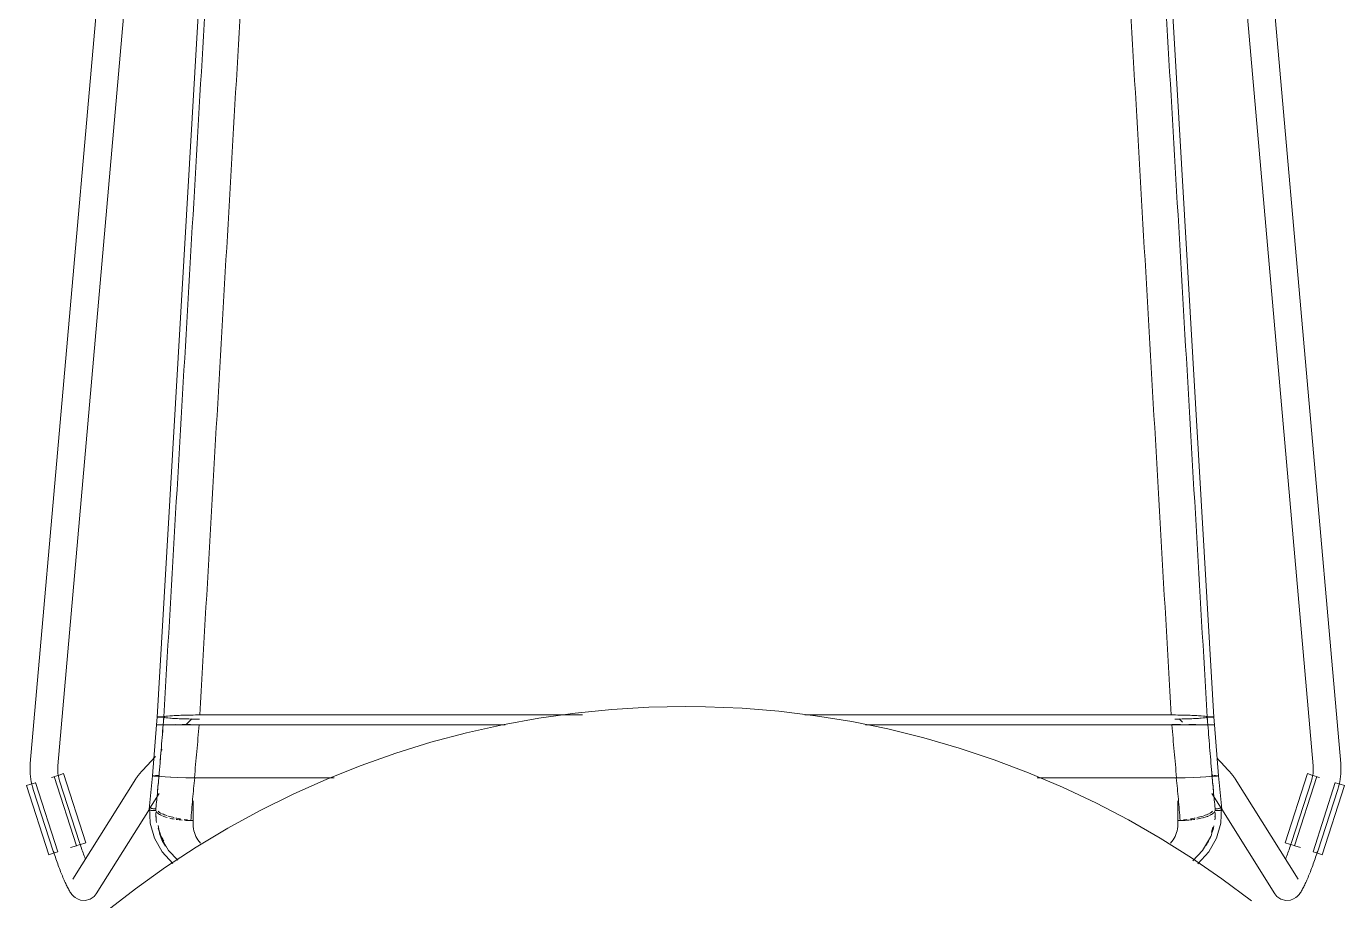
# Model space of a CAD drawing. Header units: millimetres. Extents: x 79795 to 317870, y -36033 to 97293.
# Drawn here: x 227367 to 227939, y 18697 to 19076 of the extents above; entities that cross this region are included whole.
import ezdxf

# ---------------------------------------------------------------- set-up
doc = ezdxf.new("R2010")
doc.units = ezdxf.units.MM
doc.header["$MEASUREMENT"] = 0
doc.layers.add('I-FURN', color=8, linetype='CONTINUOUS', lineweight=9)

msp = doc.modelspace()

# ---------------------------------------------------------------- linework, layer by layer
at = {"layer": 'I-FURN'}
for p, q in [((227407.52, 19199.52), (227368.58, 18756.2)), ((227937.68, 18756.2), (227898.73, 19199.52)), ((227380.53, 18755.15), (227417.81, 19179.5)), ((227888.43, 19179.65), (227925.72, 18755.15)), ((227423.72, 18776.32), (227443.01, 19108.23)), ((227882.53, 18776.32), (227863.24, 19108.23)), ((227621.16, 18779.63), (227605.24, 18778.04)), ((227637.13, 18780.59), (227621.16, 18779.63)), ((227653.13, 18780.91), (227637.13, 18780.59)), ((227661.76, 18780.82), (227653.13, 18780.91)), ((227677.75, 18780.16), (227661.76, 18780.82)), ((227693.69, 18778.85), (227677.75, 18780.16)), ((227423.72, 18776.32), (227423.45, 18772.96)), ((227423.79, 18776.35), (227423.72, 18776.32)), ((227423.72, 18776.32), (227423.79, 18776.3)), ((227423.97, 18776.38), (227423.79, 18776.35)), ((227423.79, 18776.3), (227423.98, 18776.27)), ((227424.27, 18776.4), (227423.97, 18776.38)), ((227423.98, 18776.27), (227424.27, 18776.25)), ((227424.65, 18776.42), (227424.27, 18776.4)), ((227424.27, 18776.25), (227424.66, 18776.23)), ((227425.1, 18776.43), (227424.65, 18776.42)), ((227424.66, 18776.23), (227425.11, 18776.22)), ((227425.59, 18776.43), (227425.1, 18776.43)), ((227425.11, 18776.22), (227425.6, 18776.21)), ((227426.09, 18776.43), (227425.59, 18776.43)), ((227425.6, 18776.21), (227426.09, 18776.22)), ((227426.56, 18776.42), (227426.09, 18776.43)), ((227426.09, 18776.22), (227426.56, 18776.22)), ((227427.44, 18776.63), (227426.56, 18776.42)), ((227426.56, 18776.22), (227427.46, 18776.01)), ((227429.19, 18776.83), (227427.44, 18776.63)), ((227427.46, 18776.01), (227429.22, 18775.82)), ((227431.7, 18776.99), (227429.19, 18776.83)), ((227429.22, 18775.82), (227431.71, 18775.66)), ((227434.83, 18777.11), (227431.7, 18776.99)), ((227431.71, 18775.66), (227434.83, 18775.54)), ((227438.39, 18777.19), (227434.83, 18777.11)), ((227434.83, 18775.54), (227438.38, 18775.46)), ((227438.69, 18775.58), (227436.11, 18772.91)), ((227438.38, 18775.46), (227442.06, 18775.43)), ((227442.17, 18777.22), (227438.39, 18777.19)), ((227608.45, 18777.22), (227442.17, 18777.22)), ((227442.17, 18777.22), (227608.45, 18777.22)), ((227589.4, 18775.8), (227573.66, 18772.94)), ((227605.24, 18778.04), (227589.4, 18775.8)), ((227709.57, 18776.91), (227693.69, 18778.85)), ((227864.08, 18777.22), (227704.98, 18777.22)), ((227704.98, 18777.22), (227864.08, 18777.22)), ((227725.36, 18774.34), (227709.57, 18776.91)), ((227741.04, 18771.13), (227725.36, 18774.34)), ((227867.86, 18777.19), (227864.08, 18777.22)), ((227865.62, 18775.43), (227867.87, 18775.46)), ((227869.04, 18774.05), (227867.57, 18775.58)), ((227871.43, 18777.11), (227867.86, 18777.19)), ((227867.87, 18775.46), (227871.42, 18775.54)), ((227871.42, 18775.54), (227874.54, 18775.66)), ((227874.56, 18776.99), (227871.43, 18777.11)), ((227874.54, 18775.66), (227877.04, 18775.82)), ((227877.06, 18776.83), (227874.56, 18776.99)), ((227877.04, 18775.82), (227878.79, 18776.01)), ((227878.81, 18776.63), (227877.06, 18776.83)), ((227878.79, 18776.01), (227879.69, 18776.22)), ((227879.7, 18776.42), (227878.81, 18776.63)), ((227879.69, 18776.22), (227880.16, 18776.22)), ((227880.17, 18776.43), (227879.7, 18776.42)), ((227880.16, 18776.22), (227880.65, 18776.21)), ((227880.66, 18776.43), (227880.17, 18776.43)), ((227880.65, 18776.21), (227881.14, 18776.22)), ((227881.15, 18776.43), (227880.66, 18776.43)), ((227881.14, 18776.22), (227881.6, 18776.23)), ((227881.6, 18776.42), (227881.15, 18776.43)), ((227881.99, 18776.4), (227881.6, 18776.42)), ((227881.6, 18776.23), (227881.98, 18776.25)), ((227881.98, 18776.25), (227882.27, 18776.27)), ((227882.28, 18776.38), (227881.99, 18776.4)), ((227882.27, 18776.27), (227882.46, 18776.3)), ((227882.47, 18776.35), (227882.28, 18776.38)), ((227882.46, 18776.3), (227882.53, 18776.32)), ((227882.53, 18776.32), (227882.47, 18776.35)), ((227882.54, 18776.32), (227882.8, 18772.96)), ((227421.62, 18750.76), (227423.45, 18772.96)), ((227423.45, 18772.96), (227423.52, 18772.97)), ((227423.51, 18772.97), (227423.45, 18772.96)), ((227423.52, 18772.96), (227423.45, 18772.96)), ((227423.45, 18772.96), (227423.51, 18772.96)), ((227423.7, 18772.97), (227423.51, 18772.97)), ((227423.51, 18772.96), (227423.7, 18772.96)), ((227423.52, 18772.97), (227423.71, 18772.97)), ((227423.7, 18772.96), (227423.52, 18772.96)), ((227424, 18772.97), (227423.7, 18772.97)), ((227424, 18772.96), (227423.7, 18772.96)), ((227423.7, 18772.96), (227423.99, 18772.96)), ((227423.71, 18772.97), (227424, 18772.97)), ((227423.99, 18772.96), (227424.37, 18772.96)), ((227424, 18772.97), (227424.38, 18772.97)), ((227424.38, 18772.97), (227424, 18772.97)), ((227424.38, 18772.96), (227424, 18772.96)), ((227424.37, 18772.96), (227424.83, 18772.96)), ((227424.38, 18772.97), (227424.84, 18772.97)), ((227424.83, 18772.97), (227424.38, 18772.97)), ((227424.83, 18772.96), (227424.38, 18772.96)), ((227425.32, 18772.97), (227424.83, 18772.97)), ((227425.32, 18772.96), (227424.83, 18772.96)), ((227424.83, 18772.96), (227425.32, 18772.96)), ((227424.84, 18772.97), (227425.33, 18772.97)), ((227425.82, 18772.97), (227425.32, 18772.97)), ((227425.82, 18772.96), (227425.32, 18772.96)), ((227425.32, 18772.96), (227425.81, 18772.96)), ((227425.33, 18772.97), (227425.82, 18772.97)), ((227425.81, 18772.96), (227426.28, 18772.96)), ((227425.82, 18772.97), (227426.29, 18772.97)), ((227426.29, 18772.97), (227425.82, 18772.97)), ((227426.29, 18772.96), (227425.82, 18772.96)), ((227426.28, 18772.96), (227427.17, 18772.94)), ((227427.17, 18772.94), (227426.29, 18772.96)), ((227428.92, 18772.93), (227427.17, 18772.94)), ((227427.17, 18772.94), (227428.92, 18772.93)), ((227427.19, 18772.99), (227428.94, 18773)), ((227428.94, 18773), (227427.19, 18772.99)), ((227431.42, 18772.92), (227428.92, 18772.93)), ((227428.92, 18772.93), (227431.42, 18772.92)), ((227428.94, 18773), (227431.44, 18773.01)), ((227431.44, 18773.01), (227428.94, 18773)), ((227431.42, 18772.92), (227434.55, 18772.91)), ((227434.55, 18772.91), (227431.43, 18772.92)), ((227434.55, 18772.91), (227438.12, 18772.9)), ((227434.56, 18773.02), (227438.12, 18773.03)), ((227438.12, 18773.03), (227434.56, 18773.02)), ((227438.12, 18772.9), (227434.56, 18772.91)), ((227441.91, 18772.9), (227438.12, 18772.9)), ((227438.12, 18772.9), (227441.91, 18772.9)), ((227574.74, 18772.9), (227441.91, 18772.9)), ((227441.91, 18772.9), (227574.74, 18772.9)), ((227558.05, 18769.45), (227542.58, 18765.34)), ((227573.66, 18772.94), (227558.05, 18769.45)), ((227864.34, 18772.9), (227731.35, 18772.9)), ((227731.35, 18772.9), (227864.34, 18772.9)), ((227756.57, 18767.31), (227741.04, 18771.13)), ((227868.13, 18772.9), (227864.34, 18772.9)), ((227864.34, 18772.9), (227868.13, 18772.9)), ((227864.35, 18773.03), (227868.13, 18773.03)), ((227868.13, 18773.03), (227864.35, 18773.03)), ((227871.69, 18772.91), (227868.13, 18772.9)), ((227868.13, 18772.9), (227871.7, 18772.91)), ((227871.69, 18773.02), (227874.81, 18773.01)), ((227874.82, 18773.01), (227871.69, 18773.02)), ((227874.83, 18772.92), (227871.7, 18772.91)), ((227871.7, 18772.91), (227874.83, 18772.92)), ((227874.81, 18773.01), (227877.31, 18773)), ((227877.32, 18773), (227874.82, 18773.01)), ((227877.33, 18772.93), (227874.83, 18772.92)), ((227874.83, 18772.92), (227877.33, 18772.93)), ((227877.31, 18773), (227879.06, 18772.99)), ((227879.07, 18772.99), (227877.32, 18773)), ((227879.08, 18772.94), (227877.33, 18772.93)), ((227877.33, 18772.93), (227879.08, 18772.94)), ((227879.97, 18772.96), (227879.08, 18772.94)), ((227879.08, 18772.94), (227879.97, 18772.96)), ((227879.96, 18772.97), (227880.43, 18772.97)), ((227880.43, 18772.97), (227879.96, 18772.97)), ((227880.44, 18772.96), (227879.97, 18772.96)), ((227879.97, 18772.96), (227880.44, 18772.96)), ((227880.43, 18772.97), (227880.93, 18772.97)), ((227880.93, 18772.97), (227880.43, 18772.97)), ((227880.93, 18772.96), (227880.44, 18772.96)), ((227880.44, 18772.96), (227880.94, 18772.96)), ((227880.93, 18772.97), (227881.42, 18772.97)), ((227881.42, 18772.97), (227880.93, 18772.97)), ((227881.42, 18772.96), (227880.93, 18772.96)), ((227880.94, 18772.96), (227881.43, 18772.96)), ((227881.42, 18772.97), (227881.87, 18772.97)), ((227881.87, 18772.97), (227881.42, 18772.97)), ((227881.87, 18772.96), (227881.42, 18772.96)), ((227881.43, 18772.96), (227881.88, 18772.96)), ((227881.87, 18772.97), (227882.25, 18772.97)), ((227882.26, 18772.97), (227881.87, 18772.97)), ((227882.26, 18772.96), (227881.87, 18772.96)), ((227881.88, 18772.96), (227882.26, 18772.96)), ((227882.55, 18772.96), (227882.26, 18772.96)), ((227882.26, 18772.96), (227882.55, 18772.96)), ((227882.74, 18772.97), (227882.8, 18772.96)), ((227882.81, 18772.96), (227882.74, 18772.97)), ((227882.8, 18772.96), (227882.74, 18772.96)), ((227882.74, 18772.96), (227882.81, 18772.96)), ((227884.63, 18750.76), (227882.81, 18772.96)), ((227425.35, 18761.72), (227425.83, 18762.23)), ((227542.58, 18765.34), (227527.3, 18760.61)), ((227771.94, 18762.86), (227756.57, 18767.31)), ((227787.12, 18757.8), (227771.94, 18762.86)), ((227368.57, 18756.2), (227368.5, 18755.06)), ((227419.58, 18755.58), (227419.98, 18756.01)), ((227419.98, 18756.01), (227420.38, 18756.44)), ((227420.38, 18756.44), (227420.79, 18756.89)), ((227420.79, 18756.89), (227421.22, 18757.34)), ((227421.22, 18757.34), (227421.65, 18757.8)), ((227421.65, 18757.8), (227422.09, 18758.27)), ((227422.09, 18758.27), (227422.54, 18758.75)), ((227422.54, 18758.75), (227422.99, 18759.24)), ((227527.3, 18760.61), (227512.22, 18755.27)), ((227802.09, 18752.14), (227787.12, 18757.8)), ((227884.6, 18757.8), (227884.16, 18758.27)), ((227885.04, 18757.34), (227884.6, 18757.8)), ((227885.46, 18756.89), (227885.04, 18757.34)), ((227885.87, 18756.44), (227885.46, 18756.89)), ((227886.28, 18756.01), (227885.87, 18756.44)), ((227886.67, 18755.58), (227886.28, 18756.01)), ((227937.68, 18756.15), (227937.68, 18756.2)), ((227937.76, 18755.01), (227937.68, 18756.15)), ((227368.5, 18755.06), (227368.47, 18753.92)), ((227368.47, 18753.92), (227368.48, 18752.78)), ((227368.48, 18752.78), (227368.54, 18751.64)), ((227368.54, 18751.64), (227368.65, 18750.5)), ((227368.65, 18750.5), (227368.8, 18749.37)), ((227377.71, 18750.02), (227378.88, 18750.4)), ((227378.97, 18750.43), (227388.66, 18720.42)), ((227379.09, 18750.47), (227381.06, 18751.1)), ((227380.47, 18753.8), (227380.48, 18754.47)), ((227380.47, 18753.14), (227380.47, 18753.8)), ((227380.51, 18752.48), (227380.47, 18753.14)), ((227380.48, 18754.47), (227380.53, 18755.13)), ((227380.57, 18751.82), (227380.51, 18752.48)), ((227380.53, 18755.13), (227380.53, 18755.15)), ((227380.66, 18751.17), (227380.57, 18751.82)), ((227380.77, 18750.51), (227380.66, 18751.17)), ((227380.92, 18749.87), (227380.77, 18750.51)), ((227381.06, 18751.1), (227383.02, 18751.73)), ((227392.71, 18721.73), (227383.02, 18751.73)), ((227414.77, 18750.08), (227414.94, 18750.31)), ((227414.94, 18750.31), (227415.11, 18750.53)), ((227415.11, 18750.53), (227415.29, 18750.75)), ((227415.29, 18750.75), (227415.48, 18750.98)), ((227415.48, 18750.98), (227415.69, 18751.22)), ((227415.69, 18751.22), (227415.9, 18751.48)), ((227415.9, 18751.48), (227416.13, 18751.74)), ((227416.13, 18751.74), (227416.37, 18752.02)), ((227416.37, 18752.02), (227416.63, 18752.32)), ((227416.63, 18752.32), (227416.9, 18752.62)), ((227416.9, 18752.62), (227417.19, 18752.95)), ((227417.19, 18752.95), (227417.49, 18753.28)), ((227417.49, 18753.28), (227417.81, 18753.64)), ((227417.81, 18753.64), (227418.14, 18754)), ((227418.14, 18754), (227418.48, 18754.38)), ((227418.48, 18754.38), (227418.84, 18754.77)), ((227418.84, 18754.77), (227419.2, 18755.17)), ((227419.2, 18755.17), (227419.58, 18755.58)), ((227420.2, 18736.27), (227421.62, 18750.76)), ((227421.68, 18750.79), (227421.62, 18750.76)), ((227421.62, 18750.76), (227421.69, 18750.79)), ((227421.62, 18750.76), (227421.69, 18750.74)), ((227421.69, 18750.74), (227421.62, 18750.76)), ((227421.87, 18750.81), (227421.68, 18750.79)), ((227421.69, 18750.79), (227421.87, 18750.81)), ((227421.69, 18750.74), (227421.88, 18750.71)), ((227422.16, 18750.84), (227421.87, 18750.81)), ((227421.87, 18750.81), (227422.17, 18750.83)), ((227421.88, 18750.71), (227422.17, 18750.69)), ((227422.18, 18750.69), (227421.88, 18750.71)), ((227422.17, 18750.69), (227422.56, 18750.68)), ((227422.56, 18750.68), (227422.18, 18750.69)), ((227423, 18750.86), (227422.54, 18750.85)), ((227422.55, 18750.85), (227423, 18750.86)), ((227422.56, 18750.68), (227423.01, 18750.66)), ((227423.01, 18750.66), (227422.56, 18750.68)), ((227423.49, 18750.87), (227423, 18750.86)), ((227423, 18750.86), (227423.49, 18750.87)), ((227423.51, 18750.66), (227423.01, 18750.66)), ((227423.01, 18750.66), (227423.5, 18750.66)), ((227423.98, 18750.86), (227423.49, 18750.87)), ((227423.49, 18750.87), (227423.99, 18750.86)), ((227423.5, 18750.66), (227424, 18750.66)), ((227424, 18750.66), (227423.51, 18750.66)), ((227424.46, 18750.86), (227423.98, 18750.86)), ((227423.99, 18750.86), (227424.46, 18750.86)), ((227424, 18750.66), (227424.47, 18750.67)), ((227424.47, 18750.67), (227424, 18750.66)), ((227424.47, 18750.67), (227425.36, 18750.48)), ((227425.36, 18750.48), (227424.47, 18750.67)), ((227425.36, 18750.48), (227427.1, 18750.3)), ((227427.08, 18750.3), (227425.36, 18750.48)), ((227429.53, 18750.15), (227427.09, 18750.3)), ((227427.1, 18750.3), (227429.57, 18750.15)), ((227512.22, 18755.27), (227497.36, 18749.34)), ((227816.81, 18745.89), (227802.09, 18752.14)), ((227876.68, 18750.15), (227879.16, 18750.3)), ((227879.16, 18750.3), (227876.72, 18750.15)), ((227879.16, 18750.3), (227880.89, 18750.48)), ((227880.89, 18750.48), (227879.18, 18750.3)), ((227880.89, 18750.48), (227881.78, 18750.67)), ((227881.78, 18750.67), (227880.9, 18750.48)), ((227881.78, 18750.67), (227882.26, 18750.66)), ((227882.25, 18750.66), (227881.78, 18750.67)), ((227881.79, 18750.86), (227882.27, 18750.86)), ((227882.27, 18750.86), (227881.8, 18750.86)), ((227882.75, 18750.66), (227882.25, 18750.66)), ((227882.26, 18750.66), (227882.75, 18750.66)), ((227883.24, 18750.66), (227882.75, 18750.66)), ((227882.75, 18750.66), (227883.24, 18750.66)), ((227882.76, 18750.87), (227883.25, 18750.86)), ((227883.26, 18750.86), (227882.77, 18750.87)), ((227883.24, 18750.66), (227883.7, 18750.68)), ((227883.69, 18750.68), (227883.24, 18750.66)), ((227883.25, 18750.86), (227883.71, 18750.85)), ((227883.71, 18750.85), (227883.26, 18750.86)), ((227884.08, 18750.69), (227883.69, 18750.68)), ((227883.7, 18750.68), (227884.08, 18750.69)), ((227884.09, 18750.84), (227883.71, 18750.85)), ((227883.71, 18750.85), (227884.09, 18750.83)), ((227884.08, 18750.69), (227884.38, 18750.71)), ((227884.37, 18750.71), (227884.08, 18750.69)), ((227884.38, 18750.81), (227884.09, 18750.84)), ((227884.09, 18750.83), (227884.38, 18750.81)), ((227884.57, 18750.79), (227884.38, 18750.81)), ((227884.38, 18750.81), (227884.57, 18750.79)), ((227884.38, 18750.71), (227884.57, 18750.74)), ((227884.63, 18750.76), (227884.56, 18750.74)), ((227884.63, 18750.76), (227884.57, 18750.79)), ((227884.57, 18750.79), (227884.63, 18750.76)), ((227884.57, 18750.74), (227884.63, 18750.76)), ((227886.06, 18736.27), (227884.63, 18750.76)), ((227887.05, 18755.17), (227886.67, 18755.58)), ((227887.42, 18754.77), (227887.05, 18755.17)), ((227887.77, 18754.38), (227887.42, 18754.77)), ((227888.12, 18754), (227887.77, 18754.38)), ((227888.44, 18753.64), (227888.12, 18754)), ((227888.76, 18753.28), (227888.44, 18753.64)), ((227889.06, 18752.95), (227888.76, 18753.28)), ((227889.35, 18752.62), (227889.06, 18752.95)), ((227889.62, 18752.32), (227889.35, 18752.62)), ((227889.88, 18752.02), (227889.62, 18752.32)), ((227890.12, 18751.74), (227889.88, 18752.02)), ((227890.35, 18751.48), (227890.12, 18751.74)), ((227890.57, 18751.22), (227890.35, 18751.48)), ((227890.77, 18750.98), (227890.57, 18751.22)), ((227890.96, 18750.75), (227890.77, 18750.98)), ((227891.14, 18750.53), (227890.96, 18750.75)), ((227891.31, 18750.31), (227891.14, 18750.53)), ((227891.48, 18750.08), (227891.31, 18750.31)), ((227923.24, 18751.73), (227913.55, 18721.73)), ((227917.59, 18720.42), (227927.28, 18750.43)), ((227923.24, 18751.73), (227925.19, 18751.1)), ((227925.19, 18751.1), (227927.16, 18750.47)), ((227925.48, 18750.54), (227925.34, 18749.89)), ((227925.6, 18751.19), (227925.48, 18750.54)), ((227925.68, 18751.84), (227925.6, 18751.19)), ((227925.74, 18752.5), (227925.68, 18751.84)), ((227925.72, 18755.15), (227925.77, 18754.49)), ((227925.78, 18753.17), (227925.74, 18752.5)), ((227925.77, 18754.49), (227925.79, 18753.83)), ((227925.79, 18753.83), (227925.78, 18753.17)), ((227927.38, 18750.4), (227928.54, 18750.02)), ((227937.45, 18749.32), (227937.6, 18750.45)), ((227937.6, 18750.45), (227937.71, 18751.59)), ((227937.71, 18751.59), (227937.77, 18752.73)), ((227937.79, 18753.87), (227937.76, 18755.01)), ((227937.77, 18752.73), (227937.79, 18753.87)), ((227366.86, 18746.52), (227368.81, 18747.15)), ((227376.55, 18716.51), (227366.86, 18746.52)), ((227368.8, 18749.37), (227368.99, 18748.24)), ((227368.81, 18747.15), (227370.79, 18747.78)), ((227368.99, 18748.24), (227369.23, 18747.13)), ((227369.23, 18747.13), (227369.52, 18746.02)), ((227369.52, 18746.02), (227369.85, 18744.93)), ((227369.85, 18744.93), (227369.86, 18744.88)), ((227369.86, 18744.88), (227378.57, 18718.07)), ((227380.59, 18717.82), (227370.9, 18747.82)), ((227381.08, 18749.22), (227380.92, 18749.87)), ((227381.27, 18748.59), (227381.08, 18749.22)), ((227389.99, 18721.77), (227381.27, 18748.59)), ((227414.37, 18749.5), (227387.06, 18705.91)), ((227414.37, 18749.5), (227414.58, 18749.82)), ((227414.58, 18749.82), (227414.77, 18750.08)), ((227429.57, 18750.15), (227432.67, 18750.03)), ((227432.61, 18750.04), (227429.57, 18750.15)), ((227432.67, 18750.03), (227436.11, 18749.96)), ((227436.11, 18749.96), (227432.67, 18750.03)), ((227439.85, 18749.93), (227436.2, 18749.96)), ((227436.21, 18749.96), (227439.97, 18749.93)), ((227439.97, 18749.93), (227500.52, 18749.93)), ((227500.52, 18749.93), (227439.97, 18749.93)), ((227497.36, 18749.34), (227482.75, 18742.81)), ((227805.8, 18749.93), (227866.28, 18749.93)), ((227866.28, 18749.93), (227805.8, 18749.93)), ((227831.28, 18739.05), (227816.81, 18745.89)), ((227866.28, 18749.93), (227870.05, 18749.96)), ((227870.05, 18749.96), (227866.41, 18749.93)), ((227870.14, 18749.96), (227873.58, 18750.03)), ((227873.58, 18750.03), (227870.14, 18749.96)), ((227873.58, 18750.03), (227876.68, 18750.15)), ((227876.68, 18750.15), (227873.65, 18750.04)), ((227891.67, 18749.82), (227891.48, 18750.08)), ((227891.88, 18749.5), (227891.67, 18749.82)), ((227919.19, 18705.91), (227891.88, 18749.5)), ((227924.98, 18748.59), (227916.27, 18721.77)), ((227924.99, 18748.61), (227924.98, 18748.59)), ((227925.18, 18749.25), (227924.99, 18748.61)), ((227925.34, 18749.89), (227925.18, 18749.25)), ((227935.35, 18747.82), (227925.66, 18717.82)), ((227927.68, 18718.07), (227936.39, 18744.88)), ((227939.39, 18746.52), (227929.7, 18716.51)), ((227935.47, 18747.78), (227937.44, 18747.15)), ((227936.39, 18744.88), (227936.72, 18745.97)), ((227936.72, 18745.97), (227937.01, 18747.08)), ((227937.01, 18747.08), (227937.25, 18748.19)), ((227937.25, 18748.19), (227937.45, 18749.32)), ((227937.44, 18747.15), (227939.39, 18746.52)), ((227420.5, 18736.68), (227424.54, 18743.13)), ((227439.26, 18739.89), (227439.26, 18730.14)), ((227482.75, 18742.81), (227468.41, 18735.71)), ((227845.46, 18731.64), (227831.28, 18739.05)), ((227866.99, 18730.14), (227866.99, 18739.89)), ((227881.71, 18743.13), (227885.75, 18736.68)), ((227397.23, 18699.54), (227420.27, 18736.31)), ((227420.32, 18737.17), (227420.6, 18730.26)), ((227468.41, 18735.71), (227454.37, 18728.04)), ((227885.93, 18737.17), (227885.65, 18730.26)), ((227885.99, 18736.31), (227909.02, 18699.54)), ((227420.6, 18730.26), (227422.48, 18723.74)), ((227439.32, 18731.38), (227438.27, 18731.38)), ((227454.37, 18728.04), (227440.65, 18719.82)), ((227859.33, 18723.67), (227845.46, 18731.64)), ((227867.98, 18731.38), (227866.94, 18731.38)), ((227885.65, 18730.26), (227883.77, 18723.74)), ((227390.09, 18721.44), (227389.99, 18721.77)), ((227392.71, 18721.73), (227391.86, 18721.45)), ((227422.48, 18723.74), (227425.87, 18717.73)), ((227425.19, 18724.14), (227428.55, 18718.31)), ((227872.87, 18715.15), (227859.33, 18723.67)), ((227881.07, 18724.14), (227877.7, 18718.31)), ((227883.77, 18723.74), (227880.38, 18717.73)), ((227915.5, 18721.1), (227913.55, 18721.73)), ((227916.16, 18721.44), (227916.27, 18721.77)), ((227378.5, 18717.14), (227376.55, 18716.51)), ((227380.48, 18717.78), (227378.5, 18717.14)), ((227378.72, 18717.61), (227378.57, 18718.07)), ((227378.97, 18716.87), (227378.72, 18717.61)), ((227379.21, 18716.13), (227378.97, 18716.87)), ((227379.46, 18715.4), (227379.21, 18716.13)), ((227386.09, 18719.59), (227388.57, 18720.39)), ((227390.75, 18721.1), (227388.78, 18720.46)), ((227390.32, 18720.75), (227390.09, 18721.44)), ((227390.55, 18720.06), (227390.32, 18720.75)), ((227390.78, 18719.38), (227390.55, 18720.06)), ((227391.76, 18721.42), (227390.75, 18721.1)), ((227391.02, 18718.7), (227390.78, 18719.38)), ((227391.25, 18718.03), (227391.02, 18718.7)), ((227391.49, 18717.36), (227391.25, 18718.03)), ((227391.72, 18716.7), (227391.49, 18717.36)), ((227391.96, 18716.06), (227391.72, 18716.7)), ((227392.19, 18715.42), (227391.96, 18716.06)), ((227425.87, 18717.73), (227430.47, 18712.73)), ((227440.65, 18719.82), (227427.27, 18711.05)), ((227428.55, 18718.31), (227432.58, 18714.09)), ((227877.7, 18718.31), (227873.4, 18713.8)), ((227880.38, 18717.73), (227875.64, 18712.58)), ((227914.06, 18715.42), (227914.29, 18716.06)), ((227914.29, 18716.06), (227914.53, 18716.7)), ((227914.53, 18716.7), (227914.76, 18717.36)), ((227914.76, 18717.36), (227915, 18718.03)), ((227915, 18718.03), (227915.23, 18718.7)), ((227915.23, 18718.7), (227915.47, 18719.38)), ((227915.47, 18719.38), (227915.7, 18720.06)), ((227917.47, 18720.46), (227915.5, 18721.1)), ((227915.7, 18720.06), (227915.93, 18720.75)), ((227915.93, 18720.75), (227916.16, 18721.44)), ((227917.69, 18720.39), (227920.17, 18719.59)), ((227927.75, 18717.14), (227925.78, 18717.78)), ((227926.79, 18715.4), (227927.04, 18716.13)), ((227927.04, 18716.13), (227927.29, 18716.87)), ((227927.29, 18716.87), (227927.53, 18717.61)), ((227927.53, 18717.61), (227927.68, 18718.07)), ((227929.7, 18716.51), (227927.75, 18717.14)), ((227379.71, 18714.67), (227379.46, 18715.4)), ((227379.97, 18713.95), (227379.71, 18714.67)), ((227380.22, 18713.23), (227379.97, 18713.95)), ((227380.47, 18712.53), (227380.22, 18713.23)), ((227380.73, 18711.83), (227380.47, 18712.53)), ((227380.98, 18711.14), (227380.73, 18711.83)), ((227381.24, 18710.46), (227380.98, 18711.14)), ((227381.49, 18709.8), (227381.24, 18710.46)), ((227392.43, 18714.8), (227392.19, 18715.42)), ((227427.27, 18711.05), (227414.25, 18701.75)), ((227886.06, 18706.09), (227872.87, 18715.15)), ((227913.82, 18714.8), (227914.06, 18715.42)), ((227924.76, 18709.8), (227925.01, 18710.46)), ((227925.01, 18710.46), (227925.27, 18711.14)), ((227925.27, 18711.14), (227925.52, 18711.83)), ((227925.52, 18711.83), (227925.78, 18712.53)), ((227925.78, 18712.53), (227926.03, 18713.23)), ((227926.03, 18713.23), (227926.29, 18713.95)), ((227926.29, 18713.95), (227926.54, 18714.67)), ((227926.54, 18714.67), (227926.79, 18715.4)), ((227381.75, 18709.14), (227381.49, 18709.8)), ((227382, 18708.5), (227381.75, 18709.14)), ((227382.25, 18707.88), (227382, 18708.5)), ((227382.5, 18707.27), (227382.25, 18707.88)), ((227382.74, 18706.67), (227382.5, 18707.27)), ((227382.99, 18706.09), (227382.74, 18706.67)), ((227383.23, 18705.53), (227382.99, 18706.09)), ((227383.47, 18704.99), (227383.23, 18705.53)), ((227383.71, 18704.46), (227383.47, 18704.99)), ((227898.88, 18696.52), (227886.06, 18706.09)), ((227922.54, 18704.46), (227922.78, 18704.99)), ((227922.78, 18704.99), (227923.02, 18705.53)), ((227923.02, 18705.53), (227923.26, 18706.09)), ((227923.26, 18706.09), (227923.51, 18706.67)), ((227923.51, 18706.67), (227923.76, 18707.27)), ((227923.76, 18707.27), (227924, 18707.88)), ((227924, 18707.88), (227924.25, 18708.5)), ((227924.25, 18708.5), (227924.51, 18709.14)), ((227924.51, 18709.14), (227924.76, 18709.8)), ((227383.94, 18703.95), (227383.71, 18704.46)), ((227384.18, 18703.46), (227383.94, 18703.95)), ((227384.41, 18702.98), (227384.18, 18703.46)), ((227384.64, 18702.53), (227384.41, 18702.98)), ((227384.87, 18702.09), (227384.64, 18702.53)), ((227385.1, 18701.66), (227384.87, 18702.09)), ((227385.33, 18701.25), (227385.1, 18701.66)), ((227385.56, 18700.85), (227385.33, 18701.25)), ((227385.8, 18700.46), (227385.56, 18700.85)), ((227386.06, 18700.07), (227385.8, 18700.46)), ((227386.34, 18699.68), (227386.06, 18700.07)), ((227386.65, 18699.28), (227386.34, 18699.68)), ((227387.02, 18698.85), (227386.65, 18699.28)), ((227387.48, 18698.39), (227387.02, 18698.85)), ((227396.34, 18698.42), (227397.23, 18699.54)), ((227414.25, 18701.75), (227401.61, 18691.94)), ((227909.91, 18698.42), (227909.02, 18699.54)), ((227918.77, 18698.39), (227919.23, 18698.85)), ((227919.23, 18698.85), (227919.6, 18699.28)), ((227919.6, 18699.28), (227919.91, 18699.68)), ((227919.91, 18699.68), (227920.19, 18700.07)), ((227920.19, 18700.07), (227920.45, 18700.46)), ((227920.45, 18700.46), (227920.69, 18700.85)), ((227920.69, 18700.85), (227920.93, 18701.25)), ((227920.93, 18701.25), (227921.16, 18701.66)), ((227921.16, 18701.66), (227921.39, 18702.09)), ((227921.39, 18702.09), (227921.61, 18702.53)), ((227921.61, 18702.53), (227921.84, 18702.98)), ((227921.84, 18702.98), (227922.07, 18703.46)), ((227922.07, 18703.46), (227922.31, 18703.95)), ((227922.31, 18703.95), (227922.54, 18704.46)), ((227388.11, 18697.87), (227387.48, 18698.39)), ((227389.03, 18697.3), (227388.11, 18697.87)), ((227390.41, 18696.78), (227389.03, 18697.3)), ((227392.38, 18696.61), (227390.41, 18696.78)), ((227394.61, 18697.19), (227392.38, 18696.61)), ((227396.34, 18698.42), (227394.61, 18697.19)), ((227909.91, 18698.42), (227911.65, 18697.19)), ((227911.65, 18697.19), (227913.87, 18696.61)), ((227913.87, 18696.61), (227915.85, 18696.78)), ((227915.85, 18696.78), (227917.23, 18697.3)), ((227917.23, 18697.3), (227918.14, 18697.87)), ((227918.14, 18697.87), (227918.77, 18698.39))]:
    msp.add_line(p, q, dxfattribs=at)
for points in [[(227445.88, 19108.42), (227442.66, 19053.19), (227436.22, 18942.59), (227429.78, 18831.83), (227426.56, 18776.42)], [(227451.76, 18943.71), (227454.96, 18999.17), (227458.15, 19054.59), (227461.35, 19109.95)], [(227844.9, 19109.95), (227848.1, 19054.59), (227851.3, 18999.17), (227854.49, 18943.71)], [(227860.38, 19108.42), (227863.6, 19053.19), (227870.04, 18942.59), (227876.48, 18831.83), (227879.7, 18776.42)], [(227442.17, 18777.22), (227445.37, 18832.74), (227448.57, 18888.27), (227451.76, 18943.71)], [(227854.49, 18943.71), (227857.69, 18888.25), (227860.88, 18832.74), (227864.08, 18777.22)], [(227426.56, 18776.22), (227425.97, 18776.21), (227424.46, 18776.21), (227423.72, 18776.29), (227423.72, 18776.32)], [(227426.29, 18772.96), (227426.33, 18773.53), (227426.42, 18774.69), (227426.51, 18775.85), (227426.55, 18776.42)], [(227426.29, 18772.97), (227426.34, 18773.51), (227426.43, 18774.6), (227426.52, 18775.68), (227426.56, 18776.22)], [(227879.96, 18772.97), (227879.91, 18773.51), (227879.82, 18774.6), (227879.73, 18775.68), (227879.69, 18776.22)], [(227879.97, 18772.96), (227879.92, 18773.53), (227879.83, 18774.69), (227879.74, 18775.85), (227879.7, 18776.42)], [(227426.28, 18772.96), (227425.98, 18769.24), (227425.38, 18761.8), (227424.77, 18754.38), (227424.47, 18750.67)], [(227440.88, 18761.41), (227441.22, 18765.24), (227441.57, 18769.07), (227441.91, 18772.9)], [(227864.34, 18772.9), (227864.69, 18769.07), (227865.03, 18765.24), (227865.37, 18761.41)], [(227879.97, 18772.96), (227880.27, 18769.24), (227880.87, 18761.8), (227881.48, 18754.38), (227881.78, 18750.67)], [(227880.49, 18766.65), (227880.52, 18766.24), (227880.55, 18765.83), (227880.59, 18765.42)], [(227880.89, 18761.81), (227881.19, 18758.15), (227881.49, 18754.5), (227881.79, 18750.86)], [(227439.85, 18749.93), (227440.19, 18753.75), (227440.54, 18757.58), (227440.88, 18761.41)], [(227865.37, 18761.41), (227865.72, 18757.58), (227866.06, 18753.76), (227866.41, 18749.93)], [(227423.03, 18735.72), (227423.27, 18738.16), (227423.75, 18743.11), (227424.23, 18748.15), (227424.47, 18750.67)], [(227423.75, 18743.77), (227423.98, 18746.06), (227424.21, 18748.36), (227424.44, 18750.67)], [(227883.22, 18735.72), (227882.98, 18738.16), (227882.5, 18743.11), (227882.02, 18748.15), (227881.78, 18750.67)], [(227882.5, 18743.77), (227882.27, 18746.12), (227882.03, 18748.48), (227881.8, 18750.86)], [(227438.27, 18731.38), (227438.53, 18734.41), (227439.07, 18740.55), (227439.66, 18746.8), (227439.97, 18749.93)], [(227867.98, 18731.38), (227867.72, 18734.41), (227867.18, 18740.55), (227866.59, 18746.8), (227866.28, 18749.93)], [(227420.38, 18737.02), (227420.42, 18736.97), (227420.54, 18736.88), (227420.84, 18736.75), (227421.23, 18736.63), (227421.68, 18736.54), (227422.17, 18736.47), (227422.67, 18736.44), (227422.99, 18736.44), (227423.13, 18736.45)], [(227425.58, 18733.55), (227424.89, 18733.87), (227423.74, 18734.57), (227423.18, 18735.32), (227423.03, 18735.72)], [(227423.07, 18734.88), (227423.09, 18733.99), (227423.15, 18733.09), (227423.25, 18732.2)], [(227423.38, 18730.44), (227423.19, 18731.67), (227423.15, 18732.92), (227423.14, 18734.19)], [(227424.04, 18735.36), (227424.45, 18735.04), (227424.97, 18734.71), (227425.62, 18734.4)], [(227425.86, 18734.29), (227426.5, 18733.99), (227427.24, 18733.72), (227428.06, 18733.45)], [(227428.02, 18732.66), (227427.29, 18732.87), (227426.65, 18733.1), (227426.05, 18733.35)], [(227428.49, 18733.3), (227429.29, 18733.05), (227430.17, 18732.82), (227431.09, 18732.6)], [(227875.17, 18732.6), (227876.1, 18732.81), (227877.04, 18733.04), (227877.89, 18733.29)], [(227878.21, 18733.44), (227879.02, 18733.71), (227879.83, 18733.99), (227880.39, 18734.29)], [(227880.64, 18734.41), (227881.27, 18734.72), (227881.67, 18735.04), (227882, 18735.36)], [(227883.22, 18735.72), (227883.07, 18735.32), (227882.51, 18734.57), (227881.37, 18733.87), (227880.67, 18733.55)], [(227883.19, 18734.18), (227883.18, 18733.36), (227883.13, 18732.53), (227883.05, 18731.71)], [(227883.07, 18732.94), (227883.13, 18733.58), (227883.14, 18734.24), (227883.13, 18734.89)], [(227431.07, 18731.98), (227430.4, 18732.1), (227429.75, 18732.23), (227429.14, 18732.37)], [(227431.74, 18732.45), (227432.39, 18732.31), (227433.06, 18732.17), (227433.74, 18732.05)], [(227434.55, 18731.55), (227433.65, 18731.62), (227432.77, 18731.73), (227431.92, 18731.85)], [(227435.43, 18731.8), (227435.9, 18731.73), (227436.38, 18731.68), (227436.86, 18731.63)], [(227438.27, 18731.38), (227437.32, 18731.39), (227436.4, 18731.42), (227435.49, 18731.48)], [(227439.26, 18729.86), (227439.25, 18730.37), (227439.27, 18730.88), (227439.32, 18731.38)], [(227866.94, 18731.38), (227866.98, 18730.88), (227867, 18730.37), (227866.99, 18729.86)], [(227870.78, 18731.48), (227869.87, 18731.42), (227868.94, 18731.39), (227867.98, 18731.38)], [(227869.4, 18731.62), (227869.87, 18731.67), (227870.34, 18731.73), (227870.81, 18731.8)], [(227872.51, 18732.06), (227873.2, 18732.18), (227873.85, 18732.31), (227874.51, 18732.45)], [(227877.57, 18732.48), (227876.83, 18732.29), (227876.02, 18732.13), (227875.19, 18731.98)], [(227881.55, 18726.32), (227881.82, 18727.03), (227882, 18727.75), (227882.13, 18728.49)]]:
    msp.add_open_spline(points, degree=3, dxfattribs=at)
for points, knots in [([(227423.72, 18776.32), (227423.72, 18776.34), (227423.86, 18776.37), (227424.25, 18776.4), (227424.63, 18776.42), (227425.09, 18776.43), (227425.59, 18776.44), (227426.09, 18776.43), (227426.41, 18776.43), (227426.55, 18776.42)], [-0.498493, -0.498493, -0.498493, -0.498493, -0.375, -0.3125, -0.25, -0.1875, -0.125, -0.0625, 0, 0, 0, 0]), ([(227426.55, 18776.42), (227426.83, 18776.57), (227428.22, 18776.78), (227431.58, 18777), (227434.75, 18777.12), (227438.35, 18777.2), (227440.9, 18777.22), (227442.17, 18777.22)], [-1, -1, -1, -1, -0.666667, -0.5, -0.333333, -0.166667, 0, 0, 0, 0]), ([(227442.06, 18775.43), (227439.55, 18775.43), (227435.78, 18775.49), (227431.6, 18775.65), (227428.25, 18775.87), (227426.85, 18776.08), (227426.56, 18776.22)], [-0.996036, -0.996036, -0.996036, -0.996036, -0.6666667, -0.5, -0.3333333, 0, 0, 0, 0]), ([(227864.08, 18777.22), (227865.35, 18777.22), (227867.9, 18777.2), (227871.51, 18777.12), (227874.67, 18777), (227878.03, 18776.78), (227879.42, 18776.57), (227879.7, 18776.42)], [-1, -1, -1, -1, -0.833333, -0.666667, -0.5, -0.333333, 0, 0, 0, 0]), ([(227879.69, 18776.22), (227879.4, 18776.08), (227878.01, 18775.87), (227874.66, 18775.65), (227871.5, 18775.53), (227868.39, 18775.46), (227866.38, 18775.44), (227865.62, 18775.43)], [-1, -1, -1, -1, -0.6666667, -0.5, -0.3333333, -0.1666667, -0.0664381, -0.0664381, -0.0664381, -0.0664381]), ([(227882.54, 18776.32), (227882.54, 18776.3), (227882.4, 18776.28), (227882, 18776.25), (227881.61, 18776.23), (227881.15, 18776.22), (227880.66, 18776.21), (227880.16, 18776.21), (227879.84, 18776.22), (227879.69, 18776.22)], [-0.5, -0.5, -0.5, -0.5, -0.375, -0.3125, -0.25, -0.1875, -0.125, -0.0625, 0, 0, 0, 0]), ([(227879.7, 18776.42), (227879.92, 18776.43), (227880.41, 18776.44), (227881.04, 18776.43), (227881.51, 18776.42), (227881.92, 18776.41), (227882.37, 18776.38), (227882.53, 18776.34), (227882.54, 18776.32)], [-1, -1, -1, -1, -0.90625, -0.8125, -0.765625, -0.71875, -0.625, -0.501507, -0.501507, -0.501507, -0.501507]), ([(227426.29, 18772.97), (227425.99, 18769.28), (227425.54, 18763.94), (227425.1, 18758.61), (227424.96, 18756.97)], [0, 0, 0, 0, 0.5, 0.7233886, 0.7233886, 0.7233886, 0.7233886]), ([(227423.03, 18735.72), (227422.89, 18735.7), (227422.61, 18735.66), (227422.18, 18735.65), (227421.81, 18735.66), (227421.52, 18735.68), (227421.25, 18735.72), (227421, 18735.76), (227420.77, 18735.83), (227420.58, 18735.89), (227420.38, 18735.99), (227420.28, 18736.08), (227420.25, 18736.12)], [0, 0, 0, 0, 0.0555556, 0.1111111, 0.1666667, 0.1944444, 0.2222222, 0.2777778, 0.3055556, 0.3333333, 0.3888889, 0.4444444, 0.4444444, 0.4444444, 0.4444444]), ([(227880.22, 18733.35), (227879.63, 18733.1), (227878.83, 18732.82), (227877.91, 18732.57), (227877.74, 18732.53)], [0.3682191, 0.3682191, 0.3682191, 0.3682191, 0.5, 0.5296849, 0.5296849, 0.5296849, 0.5296849]), ([(227883.12, 18736.45), (227883.34, 18736.44), (227883.83, 18736.44), (227884.58, 18736.53), (227885.25, 18736.68), (227885.68, 18736.86), (227885.83, 18736.97), (227885.87, 18737.02)], [-1, -1, -1, -1, -0.90625, -0.8125, -0.71875, -0.625, -0.5625, -0.5625, -0.5625, -0.5625]), ([(227886.01, 18736.12), (227885.99, 18736.1), (227885.94, 18736.05), (227885.84, 18735.98), (227885.65, 18735.88), (227885.33, 18735.78), (227884.93, 18735.7), (227884.57, 18735.67), (227884.2, 18735.65), (227883.75, 18735.65), (227883.4, 18735.69), (227883.22, 18735.72)], [0.5555556, 0.5555556, 0.5555556, 0.5555556, 0.5833333, 0.6180556, 0.6527778, 0.7222222, 0.7916667, 0.8263889, 0.8611111, 0.9305556, 1, 1, 1, 1]), ([(227427.24, 18720.26), (227426.67, 18721.15), (227425.01, 18723.97), (227424.39, 18727.07), (227424.11, 18729.21)], [0.591443, 0.591443, 0.591443, 0.591443, 0.6666667, 0.8236682, 0.8236682, 0.8236682, 0.8236682]), ([(227424.11, 18728.11), (227424.5, 18726.77), (227425.23, 18724.81), (227426.24, 18722.98), (227426.59, 18722.4)], [0.2297626, 0.2297626, 0.2297626, 0.2297626, 0.3333333, 0.3824546, 0.3824546, 0.3824546, 0.3824546]), ([(227442.43, 18721.49), (227441.66, 18722.4), (227439.73, 18725.39), (227439.1, 18729), (227439.32, 18731.38)], [0.5, 0.5, 0.5, 0.5, 0.6666667, 1, 1, 1, 1]), ([(227866.94, 18731.38), (227867.15, 18729), (227866.52, 18725.39), (227864.59, 18722.4), (227863.83, 18721.49)], [0, 0, 0, 0, 0.3333333, 0.5, 0.5, 0.5, 0.5]), ([(227874.34, 18731.85), (227873.49, 18731.73), (227872.33, 18731.58), (227871.11, 18731.51), (227870.81, 18731.5)], [0.7088866, 0.7088866, 0.7088866, 0.7088866, 0.8333333, 0.8737047, 0.8737047, 0.8737047, 0.8737047]), ([(227882.62, 18729.03), (227882.18, 18726.95), (227881.2, 18723.99), (227879.64, 18721.33), (227879.11, 18720.52)], [-0.8210019, -0.8210019, -0.8210019, -0.8210019, -0.6666667, -0.5975811, -0.5975811, -0.5975811, -0.5975811])]:
    msp.add_open_spline(points, degree=3, knots=knots, dxfattribs=at)

doc.saveas('drawing.dxf')
